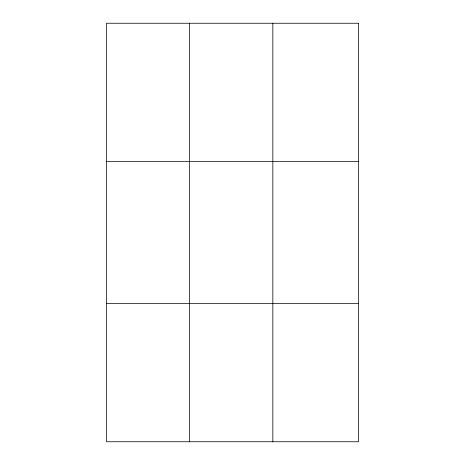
<?xml version="1.0" encoding="UTF-8"?>
<svg xmlns="http://www.w3.org/2000/svg" width="465" height="465" viewBox="0 0 465 465"><rect width="100%" height="100%" fill="white"/><g stroke="black" fill="none" stroke-linecap="round" stroke-linejoin="round"><path stroke-width="0.7" d="M189.644 23.25L189.644 441.75M272.833 23.25L272.833 441.75M106.462 161.355L358.538 161.355M106.462 303.645L358.538 303.645M358.538 23.25L358.538 441.75L106.462 441.75L106.462 23.25L358.538 23.25"/></g></svg>
